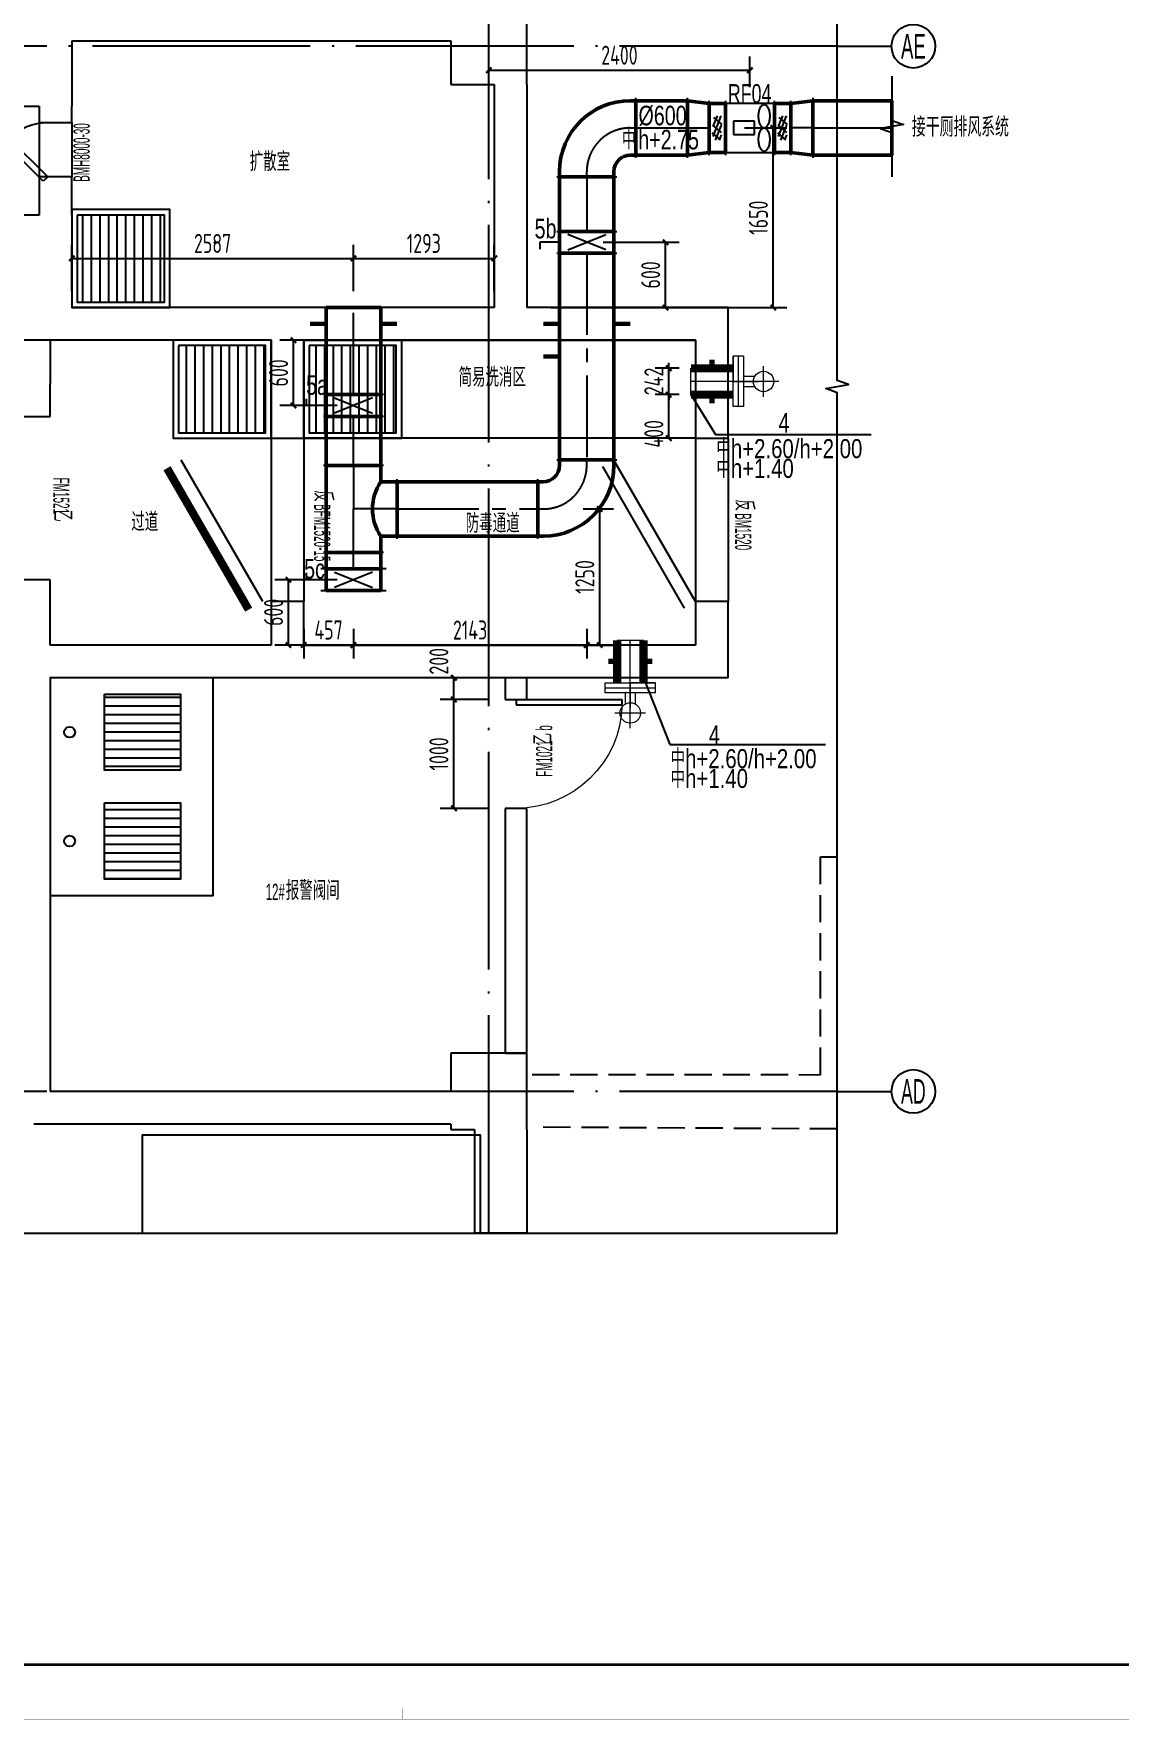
# Model space of a CAD drawing. Extents: x 49167 to 115333, y -222111 to -53947.
# Drawn here: x 82029 to 92000, y -140448 to -124966 of the extents above; entities that cross this region are included whole.
import ezdxf
from ezdxf.enums import TextEntityAlignment as Align

# ---------------------------------------------------------------- set-up
doc = ezdxf.new("R2010")
doc.units = 0
doc.header["$LTSCALE"] = 1000
doc.header["$MEASUREMENT"] = 0
for name, pattern in [('CENTER2', [1.125, 0.75, -0.125, 0.125, -0.125]), ('DASH', [0.35, 0.25, -0.1]), ('DOTE', [2.42, 2, -0.2, 0.02, -0.2])]:
    doc.linetypes.add(name, pattern=pattern)
doc.layers.add('00-风量计算', color=6, linetype='Continuous', plot=False)
doc.layers.add('04-不打印_辅助线', color=165, linetype='Continuous', plot=False)
for name, color, linetype in [('01-标注_尺寸', 124, 'Continuous'), ('01-标注_符号', 200, 'Continuous'), ('01-标注_轴线坐标', 132, 'Continuous'), ('02-TEXT_房间', 7, 'Continuous'), ('02-TEXT_轴号', 7, 'Continuous'), ('02-TEXT_门窗', 151, 'Continuous'), ('A-C_门', 150, 'Continuous'), ('A-O_防水层', 222, 'Continuous'), ('A_AXIS-轴线', 1, 'DOTE'), ('A_STR-砌块墙', 121, 'Continuous'), ('A_STR-砼墙', 51, 'Continuous'), ('A_STR-砼柱', 51, 'Continuous'), ('AXIS_TEXT', 7, 'Continuous'), ('DIM_SYMB', 3, 'Continuous'), ('DOOR_FIRE', 220, 'Continuous'), ('DOOR_FIRE_TEXT', 7, 'Continuous'), ('DUCT-排风中心线', 5, 'CENTER2'), ('DUCT-排风标注', 3, 'Continuous'), ('DUCT-排风法兰', 2, 'Continuous'), ('DUCT-排风管设备', 7, 'Continuous'), ('DUCT-排风阀门', 7, 'Continuous'), ('DUCT-送风标注', 3, 'Continuous'), ('TH_DIM', 3, 'Continuous'), ('抗爆隔墙', 151, 'Continuous'), ('看线', 241, 'Continuous'), ('集水坑&', 6, 'Continuous')]:
    doc.layers.add(name, color=color, linetype=linetype)
for name, color, linetype, lineweight in [('ACS_SFG_FM', 7, 'Continuous', 15), ('DUCT-排风管', 31, 'Continuous', 50), ('DUCT-排风管端线', 2, 'Continuous', 50), ('M_COM', 7, 'Continuous', 15)]:
    doc.layers.add(name, color=color, linetype=linetype, lineweight=lineweight)
doc.styles.add('_TCH_AXIS', font='')
doc.styles.add('_TCH_DIM_T3', font='ROS1', dxfattribs={"width": 0.8, "bigfont": 'JD'})
doc.styles.add('_TCH_SPACE', font='ros.shx', dxfattribs={"width": 0.75, "height": 5, "bigfont": 'jd.shx'})
doc.styles.add('_TCH_WINDOW', font='ros.shx', dxfattribs={"width": 0.65, "height": 3.5, "bigfont": 'jd.shx'})
doc.styles.add('COMPLEX', font='COMPLEX')
doc.styles.add('HZF', font='ros.shx', dxfattribs={"width": 0.75, "bigfont": 'jd.shx'})
doc.styles.get('_TCH_AXIS').set_extended_font_data('FZXiHei I-Z08S')
doc.dimstyles.new('_TCH_ARCH&&50', dxfattribs={"dimtxt": 175, "dimasz": 50, "dimexe": 125, "dimexo": 150, "dimgap": 50, "dimtad": 1, "dimdec": 0, "dimzin": 0, "dimdsep": 46, "dimtxsty": '_TCH_DIM_T3', "dimblk": 'ARCHTICK', "dimcen": 0.09, "dimazin": 2, "dimtfac": 1, "dimtdec": 0, "dimtix": 1, "dimtmove": 2, "dimatfit": 3, "dimfxl": 0, "dimtolj": 1, "dimtzin": 0, "dimarcsym": 0})

# ---------------------------------------------------------------- blocks, each defined once
blk = doc.blocks.new('图框-A1')
for points, const_width in [([(0, 0), (841, 0), (841, 594), (0, 594)], 0.05), ([(766, 584), (25, 584), (25, 10), (766, 10)], 0.5)]:
    blk.add_lwpolyline(points, close=True, dxfattribs=dict(const_width=const_width))
at = {"const_width": 0.05}
blk.add_lwpolyline([(420.5, 0), (420.5, 2)], dxfattribs=at)
blk = doc.blocks.new('A$C51037562')
at = {"layer": '集水坑&'}
h = blk.add_hatch(dxfattribs=at)
h.set_pattern_fill('ANSI31', color=256, scale=50, angle=135)
h.set_pattern_definition([(180, (-432649.534, -553252.195), (-7e-15, -79.375), [])])
h.paths.add_polyline_path([(-850, 850), (-50, 850), (-50, 50), (-850, 50)])
for points in [[(-900, 900), (0, 900), (0, 0), (-900, 0)], [(-850, 850), (-50, 850), (-50, 50), (-850, 50)]]:
    blk.add_lwpolyline(points, close=True, dxfattribs=at)
blk = doc.blocks.new('12ddddddj')
at = {"layer": '集水坑&', "linetype": 'Continuous'}
h = blk.add_hatch(dxfattribs=at)
h.set_pattern_fill('ANSI31', color=256, scale=50, angle=135)
h.set_pattern_definition([(180, (350, -250), (-7e-15, -79.375), [])])
h.paths.add_polyline_path([(3014056, 294593), (3014756, 294593), (3014756, 293893), (3014056, 293893)])
h.paths.add_polyline_path([(3014056, 293593), (3014756, 293593), (3014756, 292893), (3014056, 292893)])
for points in [[(3015056, 294743), (3013556, 294743), (3013556, 292743), (3015056, 292743)], [(3014056, 294593), (3014756, 294593), (3014756, 293893), (3014056, 293893)], [(3014056, 293593), (3014756, 293593), (3014756, 292893), (3014056, 292893)]]:
    blk.add_lwpolyline(points, close=True, dxfattribs=at)
for centre in [(3013736, 294243), (3013736, 293243)]:
    blk.add_circle(centre, 50, dxfattribs=at)
blk = doc.blocks.new('$DorLib2D$00000191')
at = {"color": 0}
blk.add_line((-0.5, 0.15), (0.366, 0.65), dxfattribs=at)
at = {"color": 0, "const_width": 0.05}
blk.add_lwpolyline([(-0.55, 0.237), (0.316, 0.737)], dxfattribs=at)
blk = doc.blocks.new('$DorLib2D$00000078')
for p, q in [((-0.207, 0.85), (-0.126, 0.931)), ((0.581, 0.224), (-0.126, 0.931)), ((0.5, 0.143), (-0.207, 0.85)), ((0.5, 0.143), (0.581, 0.224))]:
    blk.add_line(p, q)
blk.add_arc((0.5, 0.143), 1, 135, 180)
blk = doc.blocks.new('$DorLib2D$00000179')
at = {"color": 0}
for p, q in [((-0.54, 0.169), (0.326, 0.669)), ((-0.5, 0.1), (0.366, 0.6))]:
    blk.add_line(p, q, dxfattribs=at)
blk = doc.blocks.new('$DorLib2D$00000001')
at = {"ltscale": 0.5}
for p, q in [((0.45, 0.975), (0.5, 0.975)), ((0.45, 0), (0.45, 0.975)), ((0.5, 0), (0.5, 0.975)), ((0.5, 0), (0.45, 0))]:
    blk.add_line(p, q, dxfattribs=at)
at = {"lineweight": 13, "ltscale": 0.5}
blk.add_arc((0.475, 0), 0.975, 91.4693, 180, dxfattribs=at)
blk = doc.blocks.new('_AXISO')
blk.add_circle((0, 0), 0.5)
at = {"layer": 'AXIS_TEXT', "style": 'COMPLEX', "width": 1.041667}
blk.add_attdef('A', text='', height=0.56, dxfattribs=at).set_placement((-0.25, -0.28), (0.25, -0.28), align=Align.FIT)
blk = doc.blocks.new('_ArchTick')
at = {"color": 0, "linetype": 'ByBlock', "const_width": 0.4}
blk.add_lwpolyline([(-0.5, -0.5), (0.5, 0.5)], dxfattribs=at)
blk = doc.blocks.new('*D362')
at = {"layer": '01-标注_尺寸', "color": 0, "lineweight": -2}
for p, q in [((8999, -9650), (8554, -9650)), ((8679, -10650), (8679, -9650)), ((8999, -10650), (8554, -10650))]:
    blk.add_line(p, q, dxfattribs=at)
at = {"layer": 'Defpoints', "color": 0}
for p in [(8679, -9650), (9149, -9650), (9149, -10650)]:
    blk.add_point(p, dxfattribs=at)
at = {"layer": '01-标注_尺寸', "color": 0, "lineweight": -2, "xscale": 50, "yscale": 50, "zscale": 50}
for p, rotation in [((8679, -9650), 89.99990020785131), ((8679, -10650), 269.9999002078513)]:
    blk.add_blockref('_ArchTick', p, dxfattribs=dict(at, rotation=rotation))
at = {"layer": '01-标注_尺寸', "color": 0, "insert": (8541, -10150), "char_height": 175, "attachment_point": 5, "rotation": 89.9999, "style": '_TCH_DIM_T3'}
blk.add_mtext('\\A1;1000', dxfattribs=at)
blk = doc.blocks.new('*D363')
at = {"layer": '01-标注_尺寸', "color": 0, "lineweight": -2}
for p, q in [((8999, -9450), (8554, -9450)), ((8679, -9650), (8679, -9450)), ((8999, -9650), (8554, -9650))]:
    blk.add_line(p, q, dxfattribs=at)
at = {"layer": 'Defpoints', "color": 0}
for p in [(8679, -9450), (9149, -9450), (9149, -9650)]:
    blk.add_point(p, dxfattribs=at)
at = {"layer": '01-标注_尺寸', "color": 0, "lineweight": -2, "xscale": 50, "yscale": 50, "zscale": 50}
for p, rotation in [((8679, -9450), 89.99990020785101), ((8679, -9650), 269.9999002078511)]:
    blk.add_blockref('_ArchTick', p, dxfattribs=dict(at, rotation=rotation))
at = {"layer": '01-标注_尺寸', "color": 0, "insert": (8541, -9299), "char_height": 175, "attachment_point": 5, "rotation": 89.9999, "style": '_TCH_DIM_T3'}
blk.add_mtext('\\A1;200', dxfattribs=at)
blk = doc.blocks.new('超压排气活门')
at = {"layer": 'M_COM', "color": 8}
blk.add_line((0, -502), (0, 0), dxfattribs=at)
at = {"layer": 'M_COM'}
blk.add_line((-121, 0, 7500), (121, 0, 7500), dxfattribs=at)
at = {"layer": 'M_COM', "color": 1, "linetype": 'Continuous'}
for p, q in [((-231, -484), (-231, -390)), ((-231, -390), (231, -390)), ((-231, -437), (231, -437)), ((-138, -390), (138, -390)), ((0, -390), (0, -621)), ((231, -390), (0, -390)), ((231, -484), (231, -390)), ((231, -484), (-231, -484)), ((-47, -484), (-47, -587)), ((0, -621), (0, -484)), ((47, -587), (47, -484)), ((-141, -668), (141, -668)), ((0, -809), (0, -621))]:
    blk.add_line(p, q, dxfattribs=at)
at = {"layer": 'M_COM'}
for points, const_width, elevation in [([(-121, -390), (-121, 0)], 75, 7500), ([(121, -390), (121, 0)], 75, 7500), ([(201, -194), (121, -194)], 50, 4500)]:
    blk.add_lwpolyline(points, dxfattribs=dict(at, const_width=const_width, elevation=elevation))
at = {"layer": 'M_COM', "const_width": 50}
blk.add_lwpolyline([(-201, -194), (-121, -194)], dxfattribs=at)
at = {"layer": 'M_COM', "color": 1, "linetype": 'Continuous'}
blk.add_circle((0, -668), 93.8, dxfattribs=at)
blk = doc.blocks.new('*D126')
at = {"layer": 'Defpoints', "color": 0}
for p in [(87862, -128281), (88109, -128281), (88109, -128681)]:
    blk.add_point(p, dxfattribs=at)
at = {"layer": 'TH_DIM', "color": 0, "lineweight": -2}
for p, q in [((87959, -128281), (87737, -128281)), ((87862, -128681), (87862, -128281)), ((87959, -128681), (87737, -128681))]:
    blk.add_line(p, q, dxfattribs=at)
at = {"layer": 'TH_DIM', "color": 0, "lineweight": -2, "xscale": 50, "yscale": 50, "zscale": 50}
for p, rotation in [((87862, -128281), 89.9990104762088), ((87862, -128681), 269.9990104762088)]:
    blk.add_blockref('_ArchTick', p, dxfattribs=dict(at, rotation=rotation))
at = {"layer": 'TH_DIM', "color": 0, "insert": (87725, -128641), "char_height": 175, "attachment_point": 5, "rotation": 89.999, "style": '_TCH_DIM_T3'}
blk.add_mtext('\\A1;400', dxfattribs=at)
blk = doc.blocks.new('*D127')
at = {"layer": 'Defpoints', "color": 0}
for p in [(87862, -128039), (88109, -128039), (88109, -128281)]:
    blk.add_point(p, dxfattribs=at)
at = {"layer": 'TH_DIM', "color": 0, "lineweight": -2}
for p, q in [((87959, -128039), (87737, -128039)), ((87862, -128039), (87862, -127989)), ((87862, -128281), (87862, -128039)), ((87959, -128281), (87737, -128281)), ((87862, -128281), (87862, -128331))]:
    blk.add_line(p, q, dxfattribs=at)
at = {"layer": 'TH_DIM', "color": 0, "lineweight": -2, "xscale": 50, "yscale": 50, "zscale": 50}
for p, rotation in [((87862, -128039), 269.9990104762096), ((87862, -128281), 89.99901047620958)]:
    blk.add_blockref('_ArchTick', p, dxfattribs=dict(at, rotation=rotation))
at = {"layer": 'TH_DIM', "color": 0, "insert": (87725, -128160), "char_height": 175, "attachment_point": 5, "rotation": 89.999, "style": '_TCH_DIM_T3'}
blk.add_mtext('\\A1;242', dxfattribs=at)
blk = doc.blocks.new('*D139')
at = {"layer": 'Defpoints', "color": 0}
for p in [(87109, -126881), (87833, -126881), (87109, -127481)]:
    blk.add_point(p, dxfattribs=at)
at = {"layer": 'TH_DIM', "color": 0, "lineweight": -2}
for p, q in [((87259, -126881), (87958, -126881)), ((87833, -127481), (87833, -126881)), ((87259, -127481), (87958, -127481))]:
    blk.add_line(p, q, dxfattribs=at)
at = {"layer": 'TH_DIM', "color": 0, "lineweight": -2, "xscale": 50, "yscale": 50, "zscale": 50}
for p, rotation in [((87833, -126881), 89.99989989609325), ((87833, -127481), 269.9998998960933)]:
    blk.add_blockref('_ArchTick', p, dxfattribs=dict(at, rotation=rotation))
at = {"layer": 'TH_DIM', "color": 0, "insert": (87696, -127181), "char_height": 175, "attachment_point": 5, "rotation": 89.9999, "style": '_TCH_DIM_T3'}
blk.add_mtext('\\A1;600', dxfattribs=at)
blk = doc.blocks.new('*D140')
at = {"layer": 'Defpoints', "color": 0}
for p in [(84415, -127781), (84966, -127781), (84966, -128381)]:
    blk.add_point(p, dxfattribs=at)
at = {"layer": 'TH_DIM', "color": 0, "lineweight": -2}
for p, q in [((84816, -127781), (84290, -127781)), ((84415, -128381), (84415, -127781)), ((84816, -128381), (84290, -128381))]:
    blk.add_line(p, q, dxfattribs=at)
at = {"layer": 'TH_DIM', "color": 0, "lineweight": -2, "xscale": 50, "yscale": 50, "zscale": 50}
for p, rotation in [((84415, -127781), 89.99901047632633), ((84415, -128381), 269.9990104763263)]:
    blk.add_blockref('_ArchTick', p, dxfattribs=dict(at, rotation=rotation))
at = {"layer": 'TH_DIM', "color": 0, "insert": (84278, -128081), "char_height": 175, "attachment_point": 5, "rotation": 89.999, "style": '_TCH_DIM_T3'}
blk.add_mtext('\\A1;600', dxfattribs=at)
blk = doc.blocks.new('*D141')
at = {"layer": 'Defpoints', "color": 0}
for p in [(84369, -129981), (84966, -129981), (84966, -130581)]:
    blk.add_point(p, dxfattribs=at)
at = {"layer": 'TH_DIM', "color": 0, "lineweight": -2}
for p, q in [((84816, -129981), (84244, -129981)), ((84369, -130581), (84369, -129981)), ((84816, -130581), (84244, -130581))]:
    blk.add_line(p, q, dxfattribs=at)
at = {"layer": 'TH_DIM', "color": 0, "lineweight": -2, "xscale": 50, "yscale": 50, "zscale": 50}
for p, rotation in [((84369, -129981), 89.99991771364348), ((84369, -130581), 269.9999177136435)]:
    blk.add_blockref('_ArchTick', p, dxfattribs=dict(at, rotation=rotation))
at = {"layer": 'TH_DIM', "color": 0, "insert": (84232, -130281), "char_height": 175, "attachment_point": 5, "rotation": 89.9999, "style": '_TCH_DIM_T3'}
blk.add_mtext('\\A1;600', dxfattribs=at)
blk = doc.blocks.new('*D183')
at = {"layer": 'Defpoints', "color": 0}
for p in [(88608, -125301), (86209, -125606), (88608, -125606)]:
    blk.add_point(p, dxfattribs=at)
at = {"layer": 'TH_DIM', "color": 0, "lineweight": -2}
for p, q in [((86209, -125456), (86209, -125176)), ((88608, -125456), (88608, -125176)), ((86209, -125301), (88608, -125301))]:
    blk.add_line(p, q, dxfattribs=at)
at = {"layer": 'TH_DIM', "color": 0, "lineweight": -2, "xscale": 50, "yscale": 50, "zscale": 50}
for p, rotation in [((86209, -125301), 179.9998728512561), ((88608, -125301), 359.9998728512561)]:
    blk.add_blockref('_ArchTick', p, dxfattribs=dict(at, rotation=rotation))
at = {"layer": 'TH_DIM', "color": 0, "insert": (87409, -125163), "char_height": 175, "attachment_point": 5, "rotation": 359.9999, "style": '_TCH_DIM_T3'}
blk.add_mtext('\\A1;2400', dxfattribs=at)
blk = doc.blocks.new('*D186')
at = {"layer": 'Defpoints', "color": 0}
for p in [(84966, -127029), (82379, -127481), (84966, -127481)]:
    blk.add_point(p, dxfattribs=at)
at = {"layer": 'TH_DIM', "color": 0, "lineweight": -2}
for p, q in [((82379, -127331), (82379, -126904)), ((84966, -127331), (84966, -126904)), ((82379, -127029), (84966, -127029))]:
    blk.add_line(p, q, dxfattribs=at)
at = {"layer": 'TH_DIM', "color": 0, "lineweight": -2, "xscale": 50, "yscale": 50, "zscale": 50}
for p, rotation in [((82379, -127029), 179.9998998956085), ((84966, -127029), 359.9998998956085)]:
    blk.add_blockref('_ArchTick', p, dxfattribs=dict(at, rotation=rotation))
at = {"layer": 'TH_DIM', "color": 0, "insert": (83672, -126892), "char_height": 175, "attachment_point": 5, "rotation": 359.9999, "style": '_TCH_DIM_T3'}
blk.add_mtext('\\A1;2587', dxfattribs=at)
blk = doc.blocks.new('*D187')
at = {"layer": 'Defpoints', "color": 0}
for p in [(86259, -127029), (84966, -127481), (86259, -127481)]:
    blk.add_point(p, dxfattribs=at)
at = {"layer": 'TH_DIM', "color": 0, "lineweight": -2}
for p, q in [((84966, -127331), (84966, -126904)), ((86259, -127331), (86259, -126904)), ((84966, -127029), (86259, -127029))]:
    blk.add_line(p, q, dxfattribs=at)
at = {"layer": 'TH_DIM', "color": 0, "lineweight": -2, "xscale": 50, "yscale": 50, "zscale": 50}
for p, rotation in [((84966, -127029), 179.9998998956081), ((86259, -127029), 359.9998998956081)]:
    blk.add_blockref('_ArchTick', p, dxfattribs=dict(at, rotation=rotation))
at = {"layer": 'TH_DIM', "color": 0, "insert": (85612, -126892), "char_height": 175, "attachment_point": 5, "rotation": 359.9999, "style": '_TCH_DIM_T3'}
blk.add_mtext('\\A1;1293', dxfattribs=at)
blk = doc.blocks.new('*D233')
at = {"layer": 'Defpoints', "color": 0}
for p in [(88409, -125831), (88822, -125831), (88409, -127481)]:
    blk.add_point(p, dxfattribs=at)
at = {"layer": 'TH_DIM', "color": 0, "lineweight": -2}
for p, q in [((88559, -125831), (88947, -125831)), ((88822, -127481), (88822, -125831)), ((88559, -127481), (88947, -127481))]:
    blk.add_line(p, q, dxfattribs=at)
at = {"layer": 'TH_DIM', "color": 0, "lineweight": -2, "xscale": 50, "yscale": 50, "zscale": 50}
for p, rotation in [((88822, -125831), 89.9990104763353), ((88822, -127481), 269.9990104763353)]:
    blk.add_blockref('_ArchTick', p, dxfattribs=dict(at, rotation=rotation))
at = {"layer": 'TH_DIM', "color": 0, "insert": (88685, -126656), "char_height": 175, "attachment_point": 5, "rotation": 89.999, "style": '_TCH_DIM_T3'}
blk.add_mtext('\\A1;1650', dxfattribs=at)
blk = doc.blocks.new('*D234')
at = {"layer": 'Defpoints', "color": 0}
for p in [(86927, -129331), (87228, -129331), (86927, -130581)]:
    blk.add_point(p, dxfattribs=at)
at = {"layer": 'TH_DIM', "color": 0, "lineweight": -2}
for p, q in [((87077, -129331), (87353, -129331)), ((87228, -130581), (87228, -129331)), ((87077, -130581), (87353, -130581))]:
    blk.add_line(p, q, dxfattribs=at)
at = {"layer": 'TH_DIM', "color": 0, "lineweight": -2, "xscale": 50, "yscale": 50, "zscale": 50}
for p, rotation in [((87228, -129331), 89.99989989679013), ((87228, -130581), 269.9998998967902)]:
    blk.add_blockref('_ArchTick', p, dxfattribs=dict(at, rotation=rotation))
at = {"layer": 'TH_DIM', "color": 0, "insert": (87091, -129956), "char_height": 175, "attachment_point": 5, "rotation": 89.9999, "style": '_TCH_DIM_T3'}
blk.add_mtext('\\A1;1250', dxfattribs=at)
blk = doc.blocks.new('*D235')
at = {"layer": 'Defpoints', "color": 0}
for p in [(84509, -130283), (84966, -130283), (84966, -130581)]:
    blk.add_point(p, dxfattribs=at)
at = {"layer": 'TH_DIM', "color": 0, "lineweight": -2}
for p, q in [((84509, -130433), (84509, -130706)), ((84966, -130433), (84966, -130706)), ((84509, -130581), (84459, -130581)), ((84509, -130581), (84966, -130581)), ((84966, -130581), (85016, -130581))]:
    blk.add_line(p, q, dxfattribs=at)
at = {"layer": 'TH_DIM', "color": 0, "lineweight": -2, "xscale": 50, "yscale": 50, "zscale": 50}
for p, rotation in [((84509, -130581), 359.9999012499161), ((84966, -130581), 179.9999012499161)]:
    blk.add_blockref('_ArchTick', p, dxfattribs=dict(at, rotation=rotation))
at = {"layer": 'TH_DIM', "color": 0, "insert": (84737, -130443), "char_height": 175, "attachment_point": 5, "rotation": 359.9999, "style": '_TCH_DIM_T3'}
blk.add_mtext('\\A1;457', dxfattribs=at)
blk = doc.blocks.new('*D236')
at = {"layer": 'Defpoints', "color": 0}
for p in [(84966, -130283), (87109, -130283), (87109, -130581)]:
    blk.add_point(p, dxfattribs=at)
at = {"layer": 'TH_DIM', "color": 0, "lineweight": -2}
for p, q in [((84966, -130433), (84966, -130706)), ((87109, -130433), (87109, -130706)), ((84966, -130581), (87109, -130581))]:
    blk.add_line(p, q, dxfattribs=at)
at = {"layer": 'TH_DIM', "color": 0, "lineweight": -2, "xscale": 50, "yscale": 50, "zscale": 50}
for p, rotation in [((84966, -130581), 179.9999012499162), ((87109, -130581), 359.9999012499163)]:
    blk.add_blockref('_ArchTick', p, dxfattribs=dict(at, rotation=rotation))
at = {"layer": 'TH_DIM', "color": 0, "insert": (86037, -130443), "char_height": 175, "attachment_point": 5, "rotation": 359.9999, "style": '_TCH_DIM_T3'}
blk.add_mtext('\\A1;2143', dxfattribs=at)
blk = doc.blocks.new('$轴流风机$00000011')
for p, q in [((-500, 500, 0), (-500, -500, 0)), ((500, 500, 0), (-500, 500, 0)), ((500, -500, 0), (500, 500, 0)), ((-339, 135, 0), (-339, -135, 0)), ((88, 135, 0), (-339, 135, 0)), ((88, -135, 0), (88, 135, 0)), ((88, 0, 0), (288, 0, 0)), ((-339, -135, 0), (88, -135, 0)), ((-500, -500, 0), (500, -500, 0))]:
    blk.add_line(p, q)
for centre, radius, start, end in [((462, 274, 0), 291, 153.0603, 168.1126), ((355, 329, 0), 170, 129.1821, 153.0603), ((288, 410, 0), 64.8, 90, 129.1821), ((288, 410, 0), 64.8, 50.8179, 90), ((222, 329, 0), 170, 26.9397, 50.8179), ((115, 274, 0), 291, 11.8874, 26.9397), ((633, 238, 0), 465, 168.1126, 180), ((633, 238, 0), 465, 180, 191.8874), ((462, 202, 0), 291, 191.8874, 206.9397), ((355, 148, 0), 170, 206.9397, 230.8179), ((288, 66, 0), 64.8, 230.8179, 270), ((288, 66, 0), 64.8, 270, 309.1821), ((222, 148, 0), 170, 309.1821, 333.0603), ((115, 202, 0), 291, 333.0603, 348.1126), ((-56, 238, 0), 465, 0, 11.8874), ((-56, 238, 0), 465, 348.1126, 0), ((633, -238, 0), 465, 168.1126, 180), ((633, -238, 0), 465, 180, 191.8874), ((462, -202, 0), 291, 153.0603, 168.1126), ((462, -274, 0), 291, 191.8874, 206.9397), ((355, -148, 0), 170, 129.1821, 153.0603), ((288, -66, 0), 64.8, 90, 129.1821), ((288, -66, 0), 64.8, 50.8179, 90), ((222, -148, 0), 170, 26.9397, 50.8179), ((115, -202, 0), 291, 11.8874, 26.9397), ((115, -274, 0), 291, 333.0603, 348.1126), ((-56, -238, 0), 465, 0, 11.8874), ((-56, -238, 0), 465, 348.1126, 0), ((355, -329, 0), 170, 206.9397, 230.8179), ((288, -410, 0), 64.8, 230.8179, 270), ((288, -410, 0), 64.8, 270, 309.1821), ((222, -329, 0), 170, 309.1821, 333.0603)]:
    blk.add_arc(centre, radius, start, end)
for p in [(-500, 0, 0), (500, 0, 0)]:
    blk.add_point(p)
blk = doc.blocks.new('45口部1')
at = {"layer": '01-标注_符号'}
for points in [[(12199.5, -14551), (12199.5, -6831.9), (12094.5, -6793.7), (12304.5, -6756.7), (12199.5, -6719.4), (12199.5, 999.7)], [(-5500.6, -14550.4), (3293.2, -14550.7), (3331.4, -14445.7), (3368.4, -14655.7), (3405.7, -14550.7), (12199.5, -14551)]]:
    blk.add_lwpolyline(points, dxfattribs=at)
at = {"layer": '01-标注_轴线坐标'}
for p, q in [((12199.5, -3650), (12699.5, -3650)), ((12199.5, -13250), (12699.5, -13250))]:
    blk.add_line(p, q, dxfattribs=at)
at = {"layer": '04-不打印_辅助线'}
blk.add_lwpolyline([(5819.5, -14550.8), (5819.5, -13650), (8919.5, -13650), (8919.5, -14550.9)], dxfattribs=at)
at = {"layer": 'A-C_门'}
for p, q in [((4869.5, -4350), (4869.5, -4850)), ((5169.5, -4350), (5169.5, -4850)), ((6999.5, -7250), (6999.5, -8750)), ((7299.5, -7250), (7299.5, -8750)), ((10899.5, -7250), (10899.5, -8750)), ((11199.5, -7250), (11199.5, -8750))]:
    blk.add_line(p, q, dxfattribs=at)
at = {"layer": 'A-O_防水层'}
blk.add_lwpolyline([(7299.5, -6350), (10899.5, -6350), (10899.5, -7250), (7299.5, -7250), (7299.5, -6350)], dxfattribs=at)
at = {"layer": 'A_AXIS-轴线'}
for p, q in [((8999.5, -14550.9), (8999.5, 6569.4)), ((12199.5, -3650), (-5500.6, -3650)), ((12199.5, -13250), (-5500.6, -13250))]:
    blk.add_line(p, q, dxfattribs=at)
at = {"layer": 'A_STR-砌块墙'}
for p, q in [((9149.5, -9450), (9149.5, -9650)), ((9349.5, -9450), (9149.5, -9450)), ((9349.5, -9650), (9349.5, -9450)), ((9149.5, -9650), (9349.5, -9650)), ((9349.5, -10650), (9149.5, -10650)), ((9149.5, -10650), (9149.5, -12897.4)), ((9349.5, -12897.4), (9349.5, -10650)), ((9149.5, -12897.4), (9349.5, -12897.4))]:
    blk.add_line(p, q, dxfattribs=at)
at = {"layer": 'A_STR-砼墙'}
for p, q in [((5169.5, -3600), (5169.5, -4200)), ((5169.5, -3600), (6599.6, -3600.1)), ((6599.6, -3600.1), (8649.5, -3600.1)), ((9049.5, -4000), (9049.5, -6050)), ((9349.5, -4000), (9349.5, -6050)), ((4569.5, -4200), (4869.5, -4200)), ((4869.5, -4200), (4869.5, -4350)), ((5169.5, -4350), (5169.5, -4200)), ((4869.5, -4350), (5169.5, -4350)), ((5169.5, -4850), (4869.5, -4850)), ((4869.5, -4850), (4869.5, -5200)), ((5169.5, -5200), (5169.5, -4850)), ((4869.5, -5200), (4569.5, -5200)), ((5169.5, -5200), (5169.5, -6050)), ((7149.5, -6050), (5169.5, -6050)), ((9049.5, -6050), (7149.5, -6050)), ((11199.5, -6050), (9349.5, -6050)), ((11199.5, -7250), (11199.5, -6050)), ((4969.5, -6350), (4569.5, -6350)), ((6999.5, -6350), (4569.5, -6350)), ((4969.5, -6350), (4969.5, -6750.2)), ((6999.5, -6350), (6999.5, -7250)), ((7299.5, -7250), (7299.5, -6350)), ((9199.5, -6350), (7299.5, -6350)), ((10899.5, -6350), (9199.5, -6350)), ((10899.5, -6350), (10899.5, -7250)), ((4969.5, -7050), (4969.5, -6750.2)), ((4569.5, -7050), (4969.5, -7050)), ((6999.5, -7250), (7299.5, -7250)), ((10899.5, -7250), (11199.5, -7250)), ((4969.5, -8550), (4569.5, -8550)), ((4969.5, -9150), (4969.5, -8550)), ((7299.5, -8750), (6999.5, -8750)), ((6999.5, -8750), (6999.5, -9150)), ((7299.5, -9150), (7299.5, -8750)), ((11199.5, -8750), (10899.5, -8750)), ((10899.5, -8750), (10899.5, -9150)), ((11199.5, -9450), (11199.5, -8750)), ((6999.5, -9150), (4969.5, -9150)), ((10899.5, -9150), (7299.5, -9150)), ((7149.5, -9450), (4969.5, -9450)), ((4969.5, -9450), (4969.5, -13250.6)), ((11199.5, -9450), (7149.5, -9450)), ((8649.5, -13250.6), (4969.5, -13250.6)), ((8649.5, -13550.6), (4819.5, -13550.6)), ((8869.5, -13600), (8869.5, -14550.9)), ((9349.5, -13600), (9349.5, -14550.9)), ((9349.5, -14550.9), (8869.5, -14550.9))]:
    blk.add_line(p, q, dxfattribs=at)
at = {"layer": 'A_STR-砼柱'}
for p, q in [((9349.5, -4000), (9349.5, -3300)), ((8649.5, -3600.1), (8649.5, -4000)), ((8649.5, -4000), (9049.5, -4000)), ((9349.5, -12900), (8649.5, -12900)), ((8649.5, -12900), (8649.5, -13250.6)), ((9349.5, -13600), (9349.5, -12900)), ((8649.5, -13550.6), (8649.5, -13600)), ((8649.5, -13600), (8869.5, -13600))]:
    blk.add_line(p, q, dxfattribs=at)
at = {"layer": '抗爆隔墙', "linetype": 'DASH'}
for points in [[(9398.1, -13095.6), (12046.9, -13096.2), (12046.9, -11096.2), (12199.5, -11096.3)], [(12199.5, -13594.4), (9402.3, -13578.9)]]:
    blk.add_lwpolyline(points, dxfattribs=at)
at = {"layer": '01-标注_轴线坐标'}
ref = blk.add_blockref('_AXISO', (12899.5, -3650), dxfattribs=dict(at, xscale=400, yscale=400, zscale=400))
ref.add_attrib('A', 'AE', dxfattribs={"layer": '02-TEXT_轴号', "height": 226.27, "style": '_TCH_AXIS', "width": 0.6}).set_placement((12786.3, -3763.2), (13012.6, -3763.2), align=Align.FIT)
ref = blk.add_blockref('_AXISO', (12899.5, -13250), dxfattribs=dict(at, xscale=400, yscale=400, zscale=400))
ref.add_attrib('A', 'AD', dxfattribs={"layer": '02-TEXT_轴号', "height": 226.27, "style": '_TCH_AXIS', "width": 0.583333}).set_placement((12786.3, -13363.2), (13012.6, -13363.2), align=Align.FIT)
at = {"layer": 'A-C_门'}
ref = blk.add_blockref('$DorLib2D$00000078', (5019.5, -4600), dxfattribs=dict(at, xscale=500, yscale=-500, zscale=300, rotation=269.9998998960289))
ref.add_attrib('A', 'BMH8000-30', (5333.6, -4894.8), dxfattribs={"layer": '02-TEXT_门窗', "height": 148.75, "rotation": 89.9999, "style": '_TCH_WINDOW', "width": 0.458824})
at = {"layer": 'A-C_门', "xscale": -1500, "yscale": -1500, "zscale": 300}
for name, p, rotation in [('$DorLib2D$00000191', (7149.5, -8000), 269.9998998956063), ('$DorLib2D$00000179', (11049.5, -8000), 269.9998998955983)]:
    blk.add_blockref(name, p, dxfattribs=dict(at, rotation=rotation))
at = {"layer": 'DOOR_FIRE', "xscale": 1000, "yscale": -1000, "zscale": 200, "rotation": 89.99990020784554}
blk.add_blockref('$DorLib2D$00000001', (9249.5, -10150), dxfattribs=at)
at = {"layer": '集水坑&', "xscale": -1, "rotation": 90.00010831094485}
for p in [(6069.5, -6050), (6999.5, -7250), (8199.5, -7250)]:
    blk.add_blockref('A$C51037562', p, dxfattribs=at)
at = {"layer": '集水坑&', "linetype": 'Continuous'}
blk.add_blockref('12ddddddj', (-3008586.8, -304193.7), dxfattribs=at)
at = {"layer": '02-TEXT_房间', "style": '_TCH_SPACE', "width": 0.75}
for s, p in [('扩散室', (6803.6, -4796.3)), ('简易洗消区', (8721.3, -6777, 0)), ('简易洗消区', (8721.3, -6777, 0)), ('过道', (5715.5, -8105.8)), ('防毒通道', (8787.9, -8118.3, 0)), ('防毒通道', (8787.9, -8118.3, 0))]:
    blk.add_text(s, height=173.64, rotation=359.9999, dxfattribs=at).set_placement(p)
at = {"layer": '02-TEXT_房间', "color": 3, "style": '_TCH_SPACE'}
for s, height, width, p in [('报警阀间', 173.64, 0.75, (7135.2, -11491.3, 0)), ('12#', 148.75, 0.529412, (6950.4, -11491.3, 0))]:
    blk.add_text(s, height=height, rotation=359.99987, dxfattribs=dict(at, width=width)).set_placement(p)
at = {"layer": '02-TEXT_门窗', "style": '_TCH_WINDOW'}
for s, height, width, p in [('反', 173.6, 0.65, (7394.8, -7728.7)), ('BFM1520-15', 148.75, 0.458824, (7394.8, -7854.8)), ('反', 173.6, 0.65, (11262.3, -7812.5)), ('BM1520', 148.75, 0.458824, (11262.3, -7938.6))]:
    blk.add_text(s, height=height, rotation=269.9999, dxfattribs=dict(at, width=width)).set_placement(p)
at = {"layer": 'DOOR_FIRE_TEXT', "style": '_TCH_WINDOW'}
for s, height, rotation, width, p in [('FM1521', 148.75, 269.9999, 0.458824, (4999.1, -7612.1)), ('乙', 173.6, 269.9999, 0.65, (4999.1, -7909.5)), ('b', 148.8, 89.9999, 0.458824, (9582.2, -9937.4)), ('乙', 173.6, 89.9999, 0.65, (9582.2, -10063.5)), ('FM1021', 148.75, 89.9999, 0.458824, (9582.2, -10360.9))]:
    blk.add_text(s, height=height, rotation=rotation, dxfattribs=dict(at, width=width)).set_placement(p)
at = {"layer": '01-标注_尺寸'}
dim = blk.add_linear_dim(base=(8678.6, -9450), p1=(9149.5, -9650), p2=(9149.5, -9450), angle=89.9999, text='200', dimstyle='_TCH_ARCH&&50', dxfattribs=at)
dim.commit()
dim.dimension.update_dxf_attribs({"geometry": '*D363', "text_midpoint": (8541.1, -9299.2), "dimtype": 161})
dim = blk.add_aligned_dim(p1=(9149.5, -10650), p2=(9149.5, -9650), distance=470.9, text='1000', dimstyle='_TCH_ARCH&&50', dxfattribs=at)
dim.commit()
dim.dimension.update_dxf_attribs({"geometry": '*D362', "text_midpoint": (8541.1, -10150)})

msp = doc.modelspace()

# ---------------------------------------------------------------- linework, layer by layer
at = {"const_width": 40}
for points in [[(84565.9, -127631.1), (84715.9, -127631.1)], [(85365.9, -127631.1), (85215.9, -127631.1)]]:
    msp.add_lwpolyline(points, dxfattribs=at)
for points, elevation in [([(86708.9, -127631.1), (86858.9, -127631.1)], 2500), ([(87508.9, -127631.1), (87358.9, -127631.1)], 2500), ([(86708.9, -127931.1), (86858.9, -127931.1)], -2500)]:
    msp.add_lwpolyline(points, dxfattribs=dict(at, elevation=elevation))
at = {"layer": '00-风量计算'}
msp.add_line((86778.8, -127481.1), (88586.8, -127481.1), dxfattribs=at)
msp.add_point((83688.9, -126882.1), dxfattribs=at)
at = {"layer": 'Defpoints'}
msp.add_lwpolyline([(65641.1, -111246.9), (102691.1, -111246.9), (102691.1, -139946.9), (65641.1, -139946.9)], close=True, dxfattribs=at)
at = {"layer": 'DIM_SYMB'}
msp.add_lwpolyline([(89912.1, -125357), (89912.1, -125761.9), (90017.1, -125800.1), (89807.1, -125837.2), (89912.1, -125874.4), (89912.1, -126279.4)], dxfattribs=at)
at = {"layer": 'DUCT-排风中心线'}
for p, q in [((87508.9, -125831.1), (87558.9, -125831.1)), ((87559.1, -125831.1), (88032.8, -125831.2)), ((88033, -125831.2), (88233, -125831.2)), ((89183.8, -125831.2), (88983.8, -125831.2)), ((89184, -125831.2), (89912.2, -125831.2)), ((87108.9, -126281.1), (87108.9, -126231.1)), ((87108.9, -126281.3), (87108.9, -126781.1)), ((87108.9, -126981.5), (87108.8, -128880.9)), ((84965.8, -128280.9), (84965.9, -127481.1)), ((84965.8, -128930.9), (84965.8, -128481.3)), ((84965.8, -128931.1), (84965.8, -129331.1)), ((87108.8, -128931.1), (87108.8, -128881.1)), ((85365.8, -129331.1), (84965.8, -129331.1)), ((84965.8, -129731.1), (84965.8, -129331.1)), ((85366, -129331.1), (86658.6, -129331.1)), ((86658.8, -129331.1), (86708.8, -129331.1)), ((84965.8, -129881), (84965.8, -129731.3))]:
    msp.add_line(p, q, dxfattribs=at)
for centre, start, end in [((87508.9, -126231.1), 89.99901, 179.999), ((86708.8, -128931.1), 269.99901, 359.99901)]:
    msp.add_arc(centre, 400, start, end, dxfattribs=at)
at = {"layer": 'DUCT-排风标注'}
for p, q in [((88292.5, -128645.8), (89721, -128645.8)), ((87871.9, -131493.3, -7000), (89300.4, -131493.3, -7000))]:
    msp.add_line(p, q, dxfattribs=at)
at = {"layer": 'DUCT-排风法兰'}
for p, q in [((87559, -126106.1), (87559, -125556.1)), ((88032.9, -126106.2), (88032.9, -125556.2)), ((89183.9, -125556.2), (89183.9, -126106.2)), ((88233.1, -126081.2), (88233.1, -125581.2)), ((88383.3, -125581.2), (88383.3, -126081.2)), ((88833.5, -126081.2), (88833.5, -125581.2)), ((88983.7, -126081.2), (88983.7, -125581.2)), ((86833.9, -126281.2), (87383.9, -126281.2)), ((86833.9, -126781.2), (87383.9, -126781.2)), ((86833.9, -126981.4), (87383.9, -126981.4)), ((85240.8, -128281), (84690.8, -128281)), ((85240.8, -128481.2), (84690.8, -128481.2)), ((85240.8, -128931), (84690.8, -128931)), ((86833.8, -128881), (87383.8, -128881)), ((85365.9, -129606.1), (85365.9, -129056.1)), ((86658.7, -129606.1), (86658.7, -129056.1)), ((85240.8, -129731.2), (84690.8, -129731.2)), ((85265.8, -129881.2), (84665.8, -129881.2)), ((85240.8, -129881.1), (84690.8, -129881.1)), ((84665.8, -130081.3), (85265.8, -130081.3))]:
    msp.add_line(p, q, dxfattribs=at)
at = {"layer": 'DUCT-排风管'}
for p, q in [((87508.9, -125581.1), (87558.9, -125581.1)), ((88032.8, -125581.2), (87559.1, -125581.1)), ((88033, -125581.2), (88233, -125606.2)), ((88233.2, -125606.2), (88383.2, -125606.2)), ((88833.6, -125606.2), (88983.6, -125606.2)), ((89183.8, -125581.2), (88983.8, -125606.2)), ((89912.2, -125581.2), (89184, -125581.2)), ((89912.2, -126081.2), (89912.2, -125581.2)), ((87558.9, -126081.1), (87508.9, -126081.1)), ((87559.1, -126081.1), (88032.8, -126081.2)), ((88033, -126081.2), (88233, -126056.2)), ((88383.2, -126056.2), (88233.2, -126056.2)), ((88983.6, -126056.2), (88833.6, -126056.2)), ((89183.8, -126081.2), (88983.8, -126056.2)), ((89184, -126081.2), (89912.2, -126081.2)), ((86858.9, -126281.1), (86858.9, -126231.1)), ((86858.9, -126281.3), (86858.9, -126781.1)), ((87358.9, -126231.1), (87358.9, -126281.1)), ((87358.9, -126781.1), (87358.9, -126281.3)), ((86858.9, -126981.3), (86858.9, -126781.3)), ((87358.9, -126781.3), (87358.9, -126981.3)), ((86858.9, -126981.5), (86858.8, -128880.9)), ((87358.8, -128880.9), (87358.9, -126981.5)), ((84715.9, -127481.1), (84715.8, -128280.9)), ((85215.9, -127481.1), (84715.9, -127481.1)), ((85215.8, -128280.9), (85215.9, -127481.1)), ((84715.8, -128481.1), (84715.8, -128281.1)), ((85215.8, -128281.1), (85215.8, -128481.1)), ((84715.8, -128481.3), (84715.8, -128930.9)), ((85215.8, -128930.9), (85215.8, -128481.3)), ((84715.8, -128931.1), (84715.8, -129731.1)), ((85215.8, -129081.1), (85215.8, -128931.1)), ((86858.8, -128881.1), (86858.8, -128931.1)), ((87358.8, -128931.1), (87358.8, -128881.1)), ((85215.8, -129081.1), (85365.8, -129081.1)), ((86658.6, -129081.1), (85366, -129081.1)), ((86708.8, -129081.1), (86658.8, -129081.1)), ((85215.8, -129731.1), (85215.8, -129581.1)), ((85365.8, -129581.1), (85215.8, -129581.1)), ((85366, -129581.1), (86658.6, -129581.1)), ((86658.8, -129581.1), (86708.8, -129581.1)), ((84715.8, -129731.3), (84715.8, -129881)), ((85215.8, -129881), (85215.8, -129731.3)), ((84715.8, -130081.2), (84715.8, -129881.2)), ((85215.8, -129881.2), (85215.8, -130081.2))]:
    msp.add_line(p, q, dxfattribs=at)
for centre, radius, start, end in [((87508.9, -126231.1), 650, 89.99901, 179.999), ((87508.9, -126231.1), 150, 89.99901, 179.999), ((86708.8, -128931.1), 650, 269.99901, 359.99901), ((86708.8, -128931.1), 150, 269.99901, 359.99901), ((85595, -129331.1), 454.2, 146.60054, 213.39751)]:
    msp.add_arc(centre, radius, start, end, dxfattribs=at)
at = {"layer": 'DUCT-排风管端线'}
for p, q in [((87558.9, -125581.1), (87558.9, -126081.1)), ((87559.1, -125581.1), (87559.1, -126081.1)), ((88032.8, -126081.2), (88032.8, -125581.2)), ((88033, -125581.2), (88033, -126081.2)), ((88233, -126056.2), (88233, -125606.2)), ((88233.2, -125606.2), (88233.2, -126056.2)), ((88383.2, -125606.2), (88383.2, -126056.2)), ((88833.6, -125606.2), (88833.6, -126056.2)), ((88983.6, -125606.2), (88983.6, -126056.2)), ((88983.8, -125606.2), (88983.8, -126056.2)), ((89183.8, -126081.2), (89183.8, -125581.2)), ((89184, -125581.2), (89184, -126081.2)), ((86858.9, -126281.1), (87358.9, -126281.1)), ((87358.9, -126281.3), (86858.9, -126281.3)), ((86858.9, -126781.1), (87358.9, -126781.1)), ((86858.9, -126781.3), (87358.9, -126781.3)), ((86858.9, -126981.3), (87358.9, -126981.3)), ((87358.9, -126981.5), (86858.9, -126981.5)), ((84715.8, -128280.9), (85215.8, -128280.9)), ((84715.8, -128281.1), (85215.8, -128281.1)), ((84715.8, -128481.1), (85215.8, -128481.1)), ((85215.8, -128481.3), (84715.8, -128481.3)), ((84715.8, -128930.9), (85215.8, -128930.9)), ((84715.8, -128931.1), (85215.8, -128931.1)), ((86858.8, -128880.9), (87358.8, -128880.9)), ((87358.8, -128881.1), (86858.8, -128881.1)), ((85365.8, -129081.1), (85365.8, -129581.1)), ((85366, -129081.1), (85366, -129581.1)), ((86658.6, -129581.1), (86658.6, -129081.1)), ((86658.8, -129581.1), (86658.8, -129081.1)), ((85215.8, -129731.1), (84715.8, -129731.1)), ((85215.8, -129731.3), (84715.8, -129731.3)), ((84715.8, -129881), (85215.8, -129881)), ((84715.8, -129881.2), (85215.8, -129881.2)), ((84715.8, -130081.2), (85215.8, -130081.2))]:
    msp.add_line(p, q, dxfattribs=at)
at = {"layer": 'DUCT-排风阀门'}
for p, q in [((88270.7, -125909.4), (88344.1, -125718.7)), ((88270.7, -125819.4), (88309.5, -125718.7)), ((88345.7, -125873), (88270.7, -125808)), ((88351.8, -125800.1), (88276.8, -125735.2)), ((88292.2, -125943.7), (88345.7, -125804.6)), ((88871.1, -125909.5), (88944.5, -125718.7)), ((88871.1, -125819.5), (88909.9, -125718.7)), ((88946.1, -125873), (88871.1, -125808)), ((88952.2, -125800.1), (88877.2, -125735.2)), ((88892.6, -125943.7), (88946.1, -125804.6)), ((88337, -125941.9), (88262, -125876.9)), ((88326.8, -125943.7), (88345.7, -125894.6)), ((88937.4, -125941.9), (88862.4, -125876.9)), ((88927.2, -125943.7), (88946.1, -125894.6)), ((86678.9, -126881.3), (86678.9, -126943.9)), ((86858.9, -126881.3), (86678.9, -126881.3)), ((87283.8, -126951.4), (86933.9, -126811.2)), ((86933.9, -126951.3), (87283.9, -126811.3)), ((84535.9, -128381.1), (84535.9, -128318.5)), ((84790.8, -128311.1), (85140.8, -128451.1)), ((85140.8, -128311), (84790.9, -128451.2)), ((84715.8, -128381.1), (84535.9, -128381.1)), ((84535.8, -129981.2), (84535.8, -129918.6)), ((84715.8, -129981.2), (84535.8, -129981.2)), ((84790.8, -129911.2), (85140.8, -130051.2)), ((85140.8, -129911.1), (84790.9, -130051.3))]:
    msp.add_line(p, q, dxfattribs=at)
at = {"layer": 'DUCT-送风标注'}
for p, q in [((88064.9, -128281.1, 3000), (88292.5, -128645.8)), ((87629.8, -130881), (87871.9, -131493.3, -7000))]:
    msp.add_line(p, q, dxfattribs=at)

# ---------------------------------------------------------------- block references
at = {"xscale": 50, "yscale": 50, "zscale": 50}
msp.add_blockref('图框-A1', (64391.1, -140446.9), dxfattribs=at)
at = {"layer": 'ACS_SFG_FM'}
for p, rotation in [((88064.9, -128160.1, -4500), 89.99901047620503), ((87508.8, -130537, -4500), 359.9990104762094)]:
    msp.add_blockref('超压排气活门', p, dxfattribs=dict(at, rotation=rotation))
at = {"layer": 'DUCT-排风管设备', "xscale": 0.45, "yscale": 0.45, "zscale": 450, "rotation": 359.9990104763353}
msp.add_blockref('$轴流风机$00000011', (88608.4, -125831.2, 2500), dxfattribs=at)
at = {"layer": '看线'}
msp.add_blockref('45口部1', (77209.4, -121431), dxfattribs=at)

# ---------------------------------------------------------------- texts
at = {"layer": 'DUCT-排风标注', "style": 'HZF', "width": 0.75}
for s, height, p in [('%%C600', 180, (87584.2, -125807.2, 2500)), ('中', 178.6, (87432.2, -126028.4, 2500)), ('h+2.75', 180, (87581.9, -126028.4, 2500))]:
    msp.add_text(s, height=height, rotation=359.99923, dxfattribs=at).set_placement(p)
at = {"layer": 'DUCT-送风标注', "style": 'HZF', "width": 0.7}
msp.add_text('RF04', height=175, rotation=0.00003, dxfattribs=at).set_placement((88604.8, -125516.2), align=Align.MIDDLE_CENTER)
at = {"layer": 'DUCT-送风标注', "style": 'HZF', "width": 0.75}
for s, height, p in [('接干厕排风系统', 178.6, (90095.4, -125911.9)), ('5b', 180, (86629.6, -126846.1)), ('5a', 180, (84531.1, -128283.1)), ('4', 180, (88870.3, -128629.3, -4500)), ('5c', 180, (84512.9, -129971)), ('4', 180, (88231, -131497.4))]:
    msp.add_text(s, height=height, rotation=359.99901, dxfattribs=at).set_placement(p)
at = {"layer": 'DUCT-送风标注', "style": 'HZF', "width": 0.8}
for s, p in [('中h+2.60/h+2.00', (88299.6, -128864.5)), ('中h+1.40', (88299.6, -129045.8)), ('中h+2.60/h+2.00', (87879, -131711.9, -7000)), ('中h+1.40', (87879, -131893.3, -7000))]:
    msp.add_text(s, height=175, dxfattribs=at).set_placement(p)

# ---------------------------------------------------------------- dimensions: what is measured, and where the dimension line sits
at = {"layer": 'TH_DIM'}
for p1, p2, distance, text, picture, middle in [((86208.8, -125606.2), (88608.4, -125606.2), 305.2, '2400', '*D183', (87408.6, -125163.5)), ((88408.8, -127481.1), (88408.9, -125831.2), -413.4, '1650', '*D233', (88684.7, -126656.2)), ((82378.8, -127481.1), (84965.9, -127481.1), 451.9, '2587', '*D186', (83672.3, -126891.7)), ((84965.9, -127481.1), (86258.8, -127481.1), 451.9, '1293', '*D187', (85612.3, -126891.7)), ((87108.9, -127481), (87108.9, -126881.3), -724.4, '600', '*D139', (87695.8, -127181.1)), ((84965.8, -128381.1), (84965.9, -127781), 550.9, '600', '*D140', (84277.5, -128081)), ((88108.8, -128281.1), (88108.8, -128039.1), 246.5, '242', '*D127', (87724.8, -128160.1)), ((86926.8, -130581), (86926.8, -129331.1), -301.3, '1250', '*D234', (87090.6, -129956)), ((84965.8, -130581), (84965.8, -129981.2), 596.6, '600', '*D141', (84231.7, -130281.1)), ((84508.8, -130283.4), (84965.8, -130283.4), -297.6, '457', '*D235', (84737.3, -130443.5)), ((84965.8, -130283.4), (87108.8, -130283.4), -297.6, '2143', '*D236', (86037.3, -130443.5))]:
    dim = msp.add_aligned_dim(p1=p1, p2=p2, distance=distance, text=text, dimstyle='_TCH_ARCH&&50', dxfattribs=at)
    dim.commit()
    dim.dimension.update_dxf_attribs({"geometry": picture, "text_midpoint": middle})
dim = msp.add_linear_dim(base=(87862.3, -128281.1), p1=(88108.8, -128681), p2=(88108.8, -128281.1), angle=89.99901, text='400', dimstyle='_TCH_ARCH&&50', dxfattribs=at)
dim.commit()
dim.dimension.update_dxf_attribs({"geometry": '*D126', "text_midpoint": (87724.8, -128640.6), "dimtype": 129})

doc.saveas('drawing.dxf')
